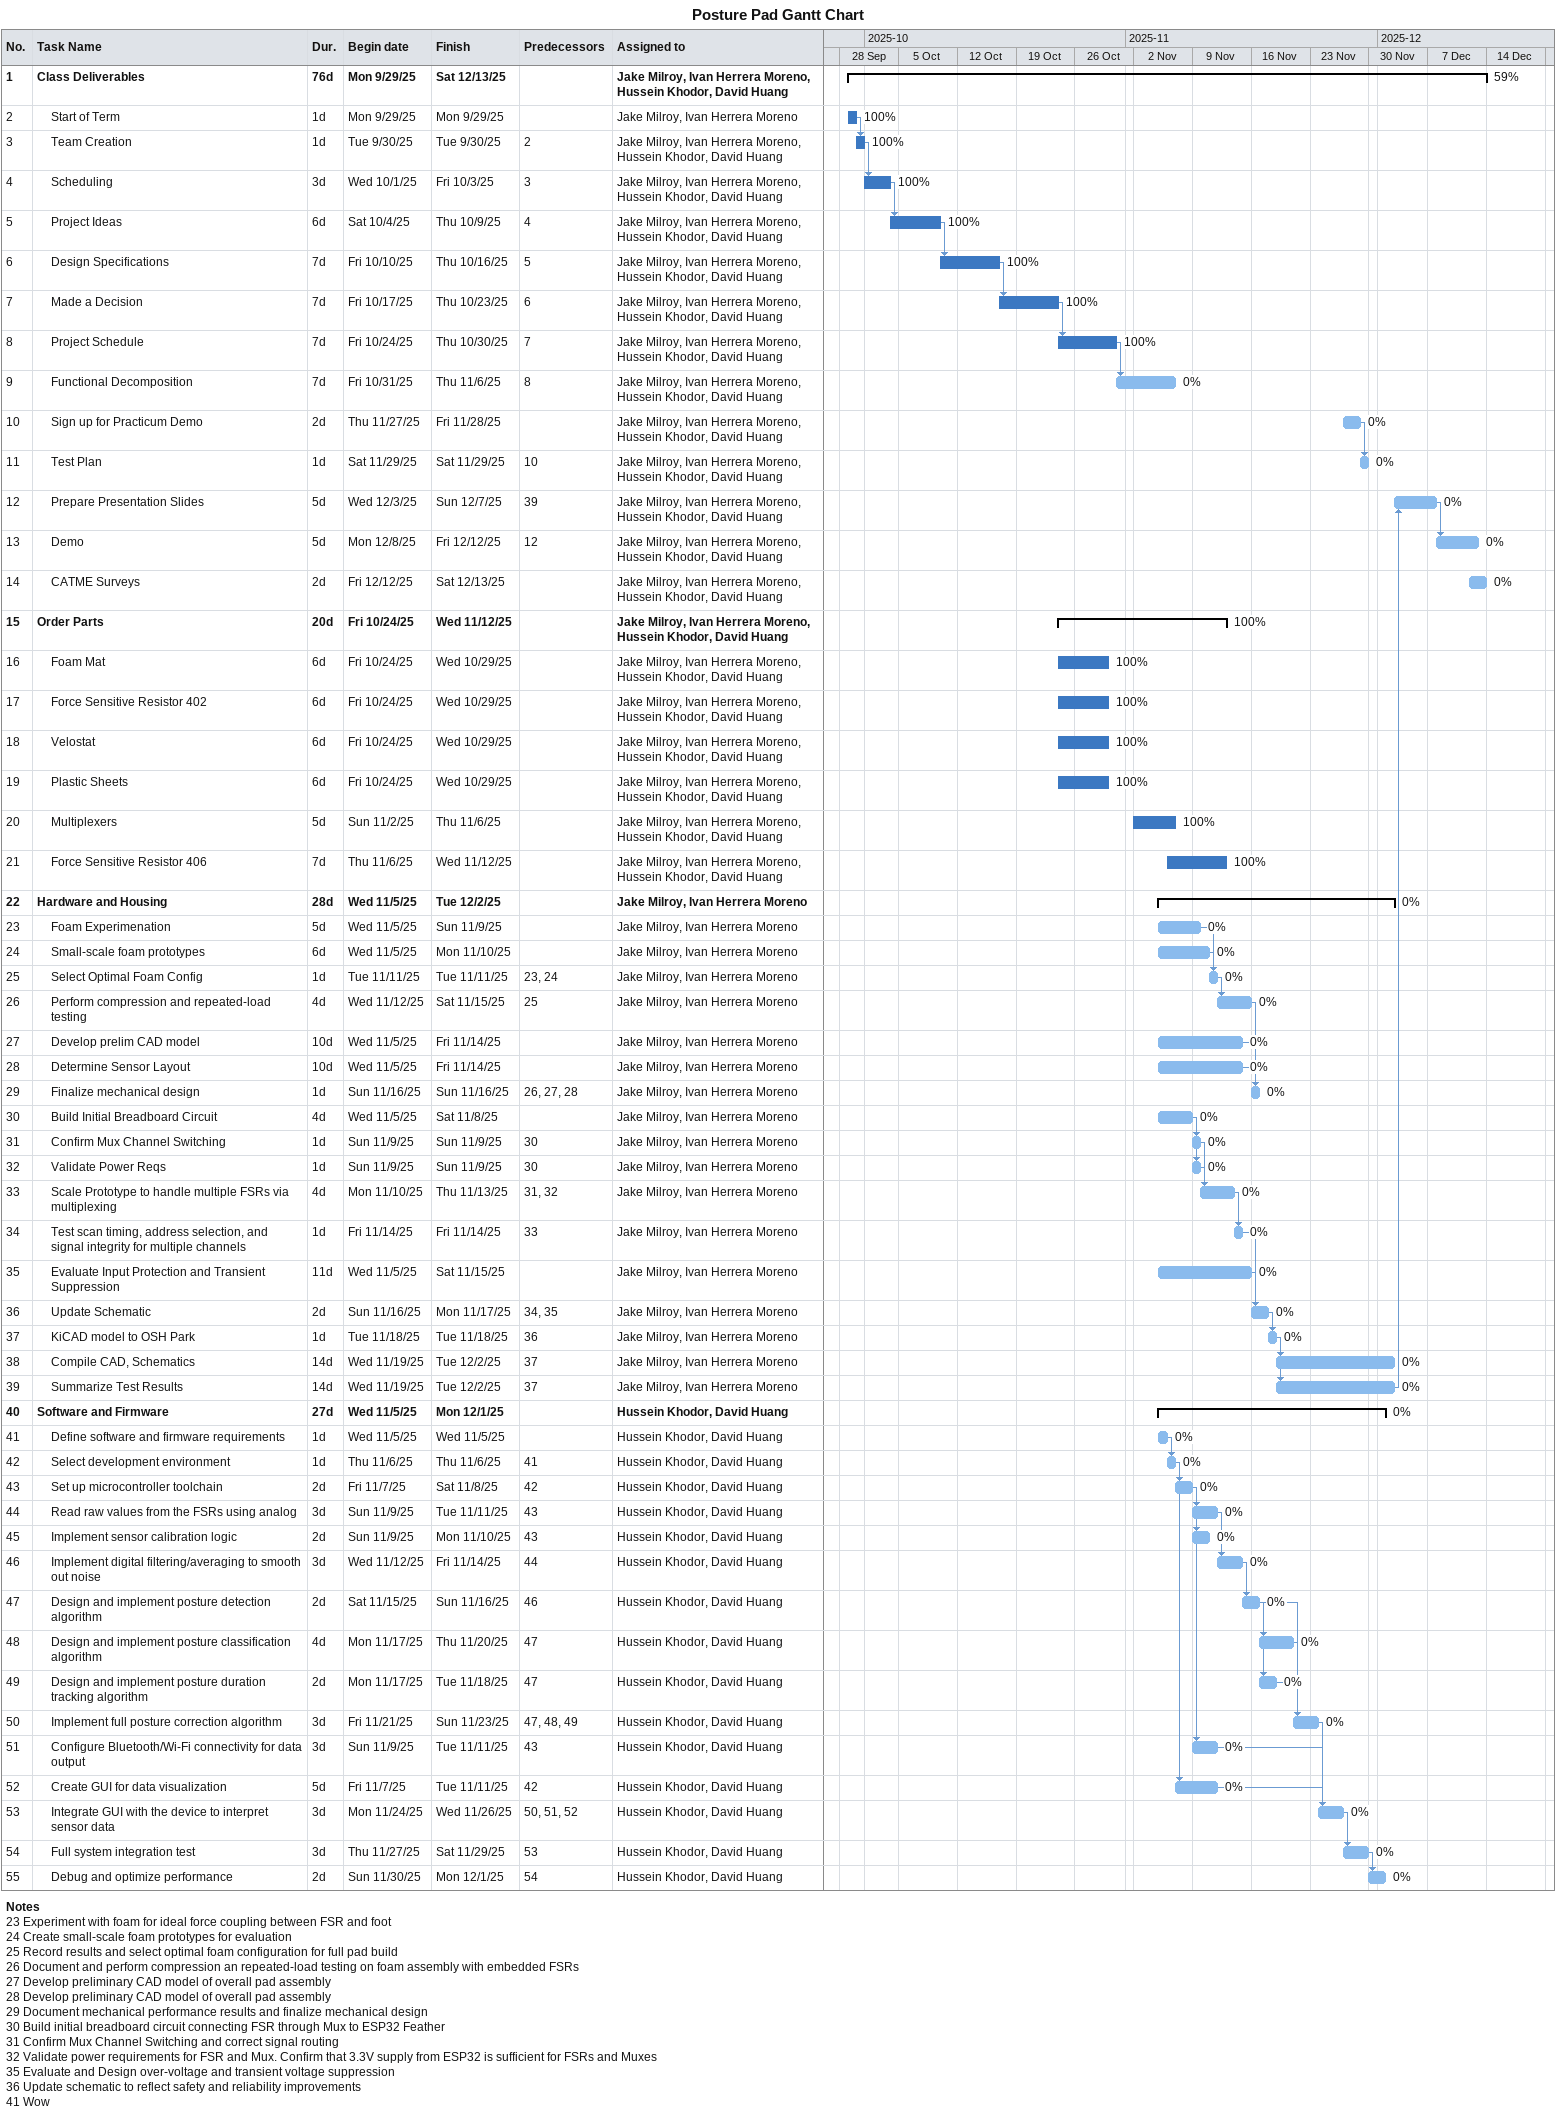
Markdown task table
Posture Pad Gantt Chart

| ID | Level | Task | Duration | Start | Finish | Predecessors | Resources | % complete |
|---|---|---|---|---|---|---|---|---|
| 1 | 1 | **Class Deliverables** | 76d | 2025-09-29 | 2025-12-13 |  | Jake Milroy, Ivan Herrera Moreno, Hussein Khodor, David Huang | 59 |
| 2 | 2 | Start of Term | 1d | 2025-09-29 | 2025-09-29 |  | Jake Milroy, Ivan Herrera Moreno | 100 |
| 3 | 2 | Team Creation | 1d | 2025-09-30 | 2025-09-30 | 2 | Jake Milroy, Ivan Herrera Moreno, Hussein Khodor, David Huang | 100 |
| 4 | 2 | Scheduling | 3d | 2025-10-01 | 2025-10-03 | 3 | Jake Milroy, Ivan Herrera Moreno, Hussein Khodor, David Huang | 100 |
| 5 | 2 | Project Ideas | 6d | 2025-10-04 | 2025-10-09 | 4 | Jake Milroy, Ivan Herrera Moreno, Hussein Khodor, David Huang | 100 |
| 6 | 2 | Design Specifications | 7d | 2025-10-10 | 2025-10-16 | 5 | Jake Milroy, Ivan Herrera Moreno, Hussein Khodor, David Huang | 100 |
| 7 | 2 | Made a Decision | 7d | 2025-10-17 | 2025-10-23 | 6 | Jake Milroy, Ivan Herrera Moreno, Hussein Khodor, David Huang | 100 |
| 8 | 2 | Project Schedule | 7d | 2025-10-24 | 2025-10-30 | 7 | Jake Milroy, Ivan Herrera Moreno, Hussein Khodor, David Huang | 100 |
| 9 | 2 | Functional Decomposition | 7d | 2025-10-31 | 2025-11-06 | 8 | Jake Milroy, Ivan Herrera Moreno, Hussein Khodor, David Huang | 0 |
| 10 | 2 | Sign up for Practicum Demo | 2d | 2025-11-27 | 2025-11-28 |  | Jake Milroy, Ivan Herrera Moreno, Hussein Khodor, David Huang | 0 |
| 11 | 2 | Test Plan | 1d | 2025-11-29 | 2025-11-29 | 10 | Jake Milroy, Ivan Herrera Moreno, Hussein Khodor, David Huang | 0 |
| 12 | 2 | Prepare Presentation Slides | 5d | 2025-12-03 | 2025-12-07 | 39 | Jake Milroy, Ivan Herrera Moreno, Hussein Khodor, David Huang | 0 |
| 13 | 2 | Demo | 5d | 2025-12-08 | 2025-12-12 | 12 | Jake Milroy, Ivan Herrera Moreno, Hussein Khodor, David Huang | 0 |
| 14 | 2 | CATME Surveys | 2d | 2025-12-12 | 2025-12-13 |  | Jake Milroy, Ivan Herrera Moreno, Hussein Khodor, David Huang | 0 |
| 15 | 1 | **Order Parts** | 20d | 2025-10-24 | 2025-11-12 |  | Jake Milroy, Ivan Herrera Moreno, Hussein Khodor, David Huang | 100 |
| 16 | 2 | Foam Mat | 6d | 2025-10-24 | 2025-10-29 |  | Jake Milroy, Ivan Herrera Moreno, Hussein Khodor, David Huang | 100 |
| 17 | 2 | Force Sensitive Resistor 402 | 6d | 2025-10-24 | 2025-10-29 |  | Jake Milroy, Ivan Herrera Moreno, Hussein Khodor, David Huang | 100 |
| 18 | 2 | Velostat | 6d | 2025-10-24 | 2025-10-29 |  | Jake Milroy, Ivan Herrera Moreno, Hussein Khodor, David Huang | 100 |
| 19 | 2 | Plastic Sheets | 6d | 2025-10-24 | 2025-10-29 |  | Jake Milroy, Ivan Herrera Moreno, Hussein Khodor, David Huang | 100 |
| 20 | 2 | Multiplexers | 5d | 2025-11-02 | 2025-11-06 |  | Jake Milroy, Ivan Herrera Moreno, Hussein Khodor, David Huang | 100 |
| 21 | 2 | Force Sensitive Resistor 406 | 7d | 2025-11-06 | 2025-11-12 |  | Jake Milroy, Ivan Herrera Moreno, Hussein Khodor, David Huang | 100 |
| 22 | 1 | **Hardware and Housing** | 28d | 2025-11-05 | 2025-12-02 |  | Jake Milroy, Ivan Herrera Moreno | 0 |
| 23 | 2 | Foam Experimenation | 5d | 2025-11-05 | 2025-11-09 |  | Jake Milroy, Ivan Herrera Moreno | 0 |
| 24 | 2 | Small-scale foam prototypes | 6d | 2025-11-05 | 2025-11-10 |  | Jake Milroy, Ivan Herrera Moreno | 0 |
| 25 | 2 | Select Optimal Foam Config | 1d | 2025-11-11 | 2025-11-11 | 23, 24 | Jake Milroy, Ivan Herrera Moreno | 0 |
| 26 | 2 | Perform compression and repeated-load testing | 4d | 2025-11-12 | 2025-11-15 | 25 | Jake Milroy, Ivan Herrera Moreno | 0 |
| 27 | 2 | Develop prelim CAD model | 10d | 2025-11-05 | 2025-11-14 |  | Jake Milroy, Ivan Herrera Moreno | 0 |
| 28 | 2 | Determine Sensor Layout | 10d | 2025-11-05 | 2025-11-14 |  | Jake Milroy, Ivan Herrera Moreno | 0 |
| 29 | 2 | Finalize mechanical design | 1d | 2025-11-16 | 2025-11-16 | 26, 27, 28 | Jake Milroy, Ivan Herrera Moreno | 0 |
| 30 | 2 | Build Initial Breadboard Circuit | 4d | 2025-11-05 | 2025-11-08 |  | Jake Milroy, Ivan Herrera Moreno | 0 |
| 31 | 2 | Confirm Mux Channel Switching | 1d | 2025-11-09 | 2025-11-09 | 30 | Jake Milroy, Ivan Herrera Moreno | 0 |
| 32 | 2 | Validate Power Reqs | 1d | 2025-11-09 | 2025-11-09 | 30 | Jake Milroy, Ivan Herrera Moreno | 0 |
| 33 | 2 | Scale Prototype to handle multiple FSRs via multiplexing | 4d | 2025-11-10 | 2025-11-13 | 31, 32 | Jake Milroy, Ivan Herrera Moreno | 0 |
| 34 | 2 | Test scan timing, address selection, and signal integrity for multiple channels | 1d | 2025-11-14 | 2025-11-14 | 33 | Jake Milroy, Ivan Herrera Moreno | 0 |
| 35 | 2 | Evaluate Input Protection and Transient Suppression | 11d | 2025-11-05 | 2025-11-15 |  | Jake Milroy, Ivan Herrera Moreno | 0 |
| 36 | 2 | Update Schematic | 2d | 2025-11-16 | 2025-11-17 | 34, 35 | Jake Milroy, Ivan Herrera Moreno | 0 |
| 37 | 2 | KiCAD model to OSH Park | 1d | 2025-11-18 | 2025-11-18 | 36 | Jake Milroy, Ivan Herrera Moreno | 0 |
| 38 | 2 | Compile CAD, Schematics | 14d | 2025-11-19 | 2025-12-02 | 37 | Jake Milroy, Ivan Herrera Moreno | 0 |
| 39 | 2 | Summarize Test Results | 14d | 2025-11-19 | 2025-12-02 | 37 | Jake Milroy, Ivan Herrera Moreno | 0 |
| 40 | 1 | **Software and Firmware** | 27d | 2025-11-05 | 2025-12-01 |  | Hussein Khodor, David Huang | 0 |
| 41 | 2 | Define software and firmware requirements | 1d | 2025-11-05 | 2025-11-05 |  | Hussein Khodor, David Huang | 0 |
| 42 | 2 | Select development environment | 1d | 2025-11-06 | 2025-11-06 | 41 | Hussein Khodor, David Huang | 0 |
| 43 | 2 | Set up microcontroller toolchain | 2d | 2025-11-07 | 2025-11-08 | 42 | Hussein Khodor, David Huang | 0 |
| 44 | 2 | Read raw values from the FSRs using analog | 3d | 2025-11-09 | 2025-11-11 | 43 | Hussein Khodor, David Huang | 0 |
| 45 | 2 | Implement sensor calibration logic | 2d | 2025-11-09 | 2025-11-10 | 43 | Hussein Khodor, David Huang | 0 |
| 46 | 2 | Implement digital filtering/averaging to smooth out noise | 3d | 2025-11-12 | 2025-11-14 | 44 | Hussein Khodor, David Huang | 0 |
| 47 | 2 | Design and implement posture detection algorithm | 2d | 2025-11-15 | 2025-11-16 | 46 | Hussein Khodor, David Huang | 0 |
| 48 | 2 | Design and implement posture classification algorithm | 4d | 2025-11-17 | 2025-11-20 | 47 | Hussein Khodor, David Huang | 0 |
| 49 | 2 | Design and implement posture duration tracking algorithm | 2d | 2025-11-17 | 2025-11-18 | 47 | Hussein Khodor, David Huang | 0 |
| 50 | 2 | Implement full posture correction algorithm | 3d | 2025-11-21 | 2025-11-23 | 47, 48, 49 | Hussein Khodor, David Huang | 0 |
| 51 | 2 | Configure Bluetooth/Wi-Fi connectivity for data output | 3d | 2025-11-09 | 2025-11-11 | 43 | Hussein Khodor, David Huang | 0 |
| 52 | 2 | Create GUI for data visualization | 5d | 2025-11-07 | 2025-11-11 | 42 | Hussein Khodor, David Huang | 0 |
| 53 | 2 | Integrate GUI with the device to interpret sensor data | 3d | 2025-11-24 | 2025-11-26 | 50, 51, 52 | Hussein Khodor, David Huang | 0 |
| 54 | 2 | Full system integration test | 3d | 2025-11-27 | 2025-11-29 | 53 | Hussein Khodor, David Huang | 0 |
| 55 | 2 | Debug and optimize performance | 2d | 2025-11-30 | 2025-12-01 | 54 | Hussein Khodor, David Huang | 0 |

Notes
- 23: Experiment with foam for ideal force coupling between FSR and foot
- 24: Create small-scale foam prototypes for evaluation
- 25: Record results and select optimal foam configuration for full pad build
- 26: Document and perform compression an repeated-load testing on foam assembly with embedded FSRs
- 27: Develop preliminary CAD model of overall pad assembly
- 28: Develop preliminary CAD model of overall pad assembly
- 29: Document mechanical performance results and finalize mechanical design
- 30: Build initial breadboard circuit connecting FSR through Mux to ESP32 Feather
- 31: Confirm Mux Channel Switching and correct signal routing
- 32: Validate power requirements for FSR and Mux. Confirm that 3.3V supply from ESP32 is sufficient for FSRs and Muxes
- 35: Evaluate and Design over-voltage and transient voltage suppression
- 36: Update schematic to reflect safety and reliability improvements
- 41: Wow
